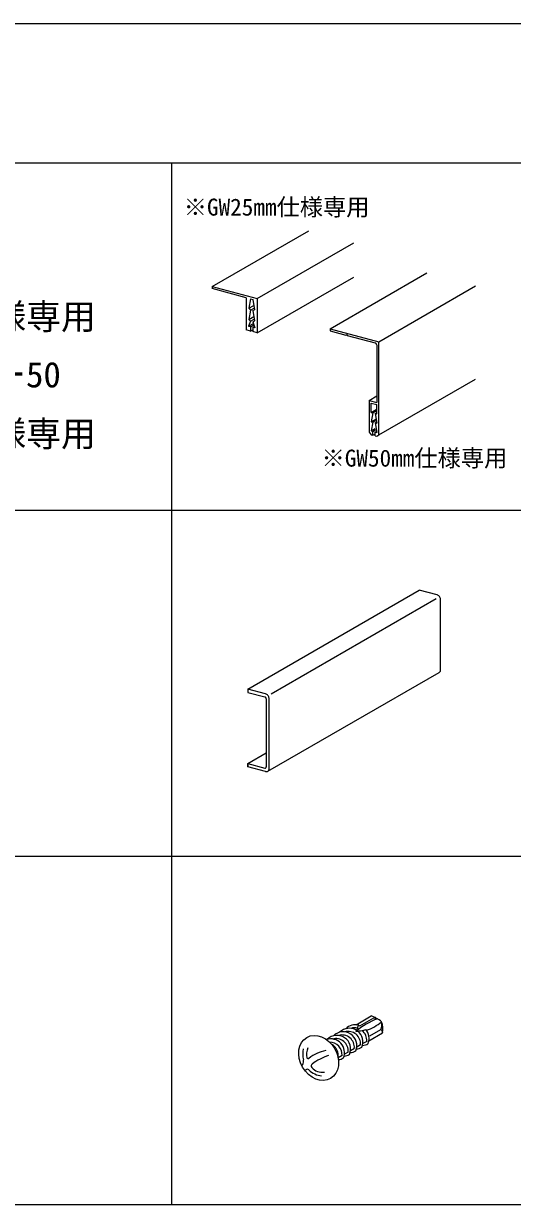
# Model space of a CAD drawing. Units: millimetres on the paper, enlarged 10 times. Extents: x -5334 to 1950, y -1347 to 20312.
# Drawn here: x -1029 to -818, y 816 to 1325 of the extents above; entities that cross this region are included whole.
import ezdxf
from ezdxf.enums import TextEntityAlignment as Align

# ---------------------------------------------------------------- set-up
doc = ezdxf.new("R2010")
doc.units = ezdxf.units.MM
doc.header["$LTSCALE"] = 10
for name, color, linetype, lineweight in [('0-2_野縁受け', 3, 'Continuous', 18), ('0-4_ブレース・補強材', 4, 'Continuous', 9), ('0-6_文字', 7, 'Continuous', 18), ('0-C_ビス・アンカーボルト・強調図形', 2, 'Continuous', 25), ('F-3_野縁', 3, 'Continuous', 18)]:
    doc.layers.add(name, color=color, linetype=linetype, lineweight=lineweight)
doc.styles.add('ＭＳ ゴシック', font='')
doc.styles.get('ＭＳ ゴシック').set_extended_font_data('MS Gothic')

msp = doc.modelspace()

# ---------------------------------------------------------------- linework, layer by layer
at = {"layer": '0-2_野縁受け'}
for p, q in [((-947.46, 1211.79), (-905.89, 1235.79)), ((-928.14, 1206.61), (-886.57, 1230.61)), ((-928.14, 1191.81), (-886.57, 1215.81)), ((-896.65, 1193.58), (-855.08, 1217.58)), ((-947.46, 1211.79), (-928.14, 1206.61)), ((-947.46, 1211.79), (-947.46, 1210.83)), ((-932.78, 1206.89), (-947.46, 1210.83)), ((-875.78, 1187.99), (-834.21, 1211.99)), ((-932.78, 1206.89), (-932.78, 1193.05)), ((-930.93, 1206.39), (-931.66, 1202.39)), ((-930.93, 1206.39), (-930, 1206.15)), ((-930, 1206.15), (-929.27, 1201.75)), ((-928.14, 1206.61), (-928.14, 1191.81)), ((-931.66, 1202.39), (-929.57, 1203.59)), ((-931.66, 1202.39), (-930.93, 1201.6)), ((-930.93, 1201.6), (-931.66, 1197.59)), ((-930.93, 1201.6), (-929.39, 1202.48)), ((-930, 1201.35), (-929.27, 1201.75)), ((-930, 1201.35), (-929.27, 1196.95)), ((-930.93, 1196.8), (-931.81, 1194.64)), ((-931.81, 1194.64), (-929.75, 1195.83)), ((-931.66, 1197.59), (-929.57, 1198.8)), ((-931.66, 1197.59), (-930.93, 1196.8)), ((-930.93, 1196.8), (-929.39, 1197.69)), ((-930, 1196.55), (-929.27, 1196.95)), ((-930, 1196.55), (-929.11, 1193.91)), ((-930.93, 1192.55), (-932.78, 1193.05)), ((-930.93, 1194.4), (-931.81, 1194.64)), ((-930.93, 1194.4), (-929.54, 1195.2)), ((-930.93, 1194.4), (-930.93, 1192.55)), ((-930.93, 1192.55), (-930, 1193.09)), ((-930, 1194.15), (-929.32, 1194.54)), ((-929.11, 1193.91), (-930, 1194.15)), ((-930, 1194.15), (-930, 1192.31)), ((-928.14, 1191.81), (-930, 1192.31)), ((-896.65, 1193.58), (-896.65, 1192.62)), ((-896.65, 1193.58), (-875.78, 1187.99)), ((-896.65, 1192.62), (-889.97, 1190.83)), ((-889.69, 1191.08), (-889.97, 1190.83)), ((-889.69, 1191.08), (-889.41, 1190.68)), ((-889.41, 1190.68), (-877.31, 1187.44)), ((-876.62, 1186.45), (-876.62, 1161.81)), ((-875.78, 1147.83), (-875.78, 1187.99)), ((-875.78, 1147.83), (-834.21, 1171.83)), ((-879.96, 1162.71), (-876.62, 1164.64)), ((-879.96, 1162.71), (-876.62, 1161.81)), ((-879.96, 1162.71), (-879.96, 1148.95)), ((-879.09, 1157.52), (-879.09, 1161.52)), ((-879.09, 1161.52), (-876.65, 1160.86)), ((-876.65, 1156.86), (-876.65, 1160.86)), ((-879.09, 1157.52), (-876.85, 1158.81)), ((-879.09, 1157.52), (-878.39, 1157.33)), ((-878.39, 1157.33), (-879.09, 1153.52)), ((-879.09, 1153.52), (-877.09, 1154.67)), ((-878.39, 1157.33), (-876.79, 1158.26)), ((-877.35, 1157.05), (-876.77, 1157.38)), ((-877.35, 1157.05), (-876.65, 1156.86)), ((-877.35, 1157.05), (-876.65, 1152.86)), ((-879.09, 1153.52), (-878.39, 1153.33)), ((-878.39, 1153.33), (-879.09, 1149.52)), ((-879.09, 1149.52), (-877.31, 1150.54)), ((-879.09, 1149.52), (-878.39, 1149.33)), ((-878.39, 1153.33), (-877.1, 1154.08)), ((-878.39, 1149.33), (-877.21, 1150.01)), ((-877.35, 1153.05), (-876.92, 1153.29)), ((-877.35, 1153.05), (-876.65, 1152.86)), ((-877.35, 1153.05), (-876.65, 1148.86)), ((-879.96, 1148.95), (-879.09, 1147.92)), ((-879.09, 1147.92), (-878.39, 1147.73)), ((-878.39, 1147.73), (-878.39, 1149.33)), ((-878.39, 1147.73), (-877.55, 1148.22)), ((-877.35, 1149.05), (-876.9, 1149.31)), ((-877.35, 1149.05), (-876.65, 1148.86)), ((-877.35, 1147.45), (-877.35, 1149.05)), ((-877.35, 1147.45), (-876.65, 1147.26)), ((-876.65, 1147.26), (-875.78, 1147.83))]:
    msp.add_line(p, q, dxfattribs=at)
for centre, radius, start, end in [((-877.49, 1186.78), 0.684, 72.342, 74.9916), ((-877.5, 1186.75), 0.71, 69.7586, 72.3422), ((-877.51, 1186.73), 0.737, 67.2395, 69.7588), ((-877.52, 1186.7), 0.765, 64.7824, 67.2397), ((-877.53, 1186.68), 0.794, 62.3847, 64.7826), ((-877.54, 1186.65), 0.823, 60.0438, 62.385), ((-877.56, 1186.63), 0.852, 57.7564, 60.0441), ((-877.57, 1186.6), 0.881, 55.5194, 57.7567), ((-877.59, 1186.58), 0.91, 53.3296, 55.5197), ((-877.61, 1186.56), 0.938, 51.1835, 53.3299), ((-877.62, 1186.53), 0.965, 49.0778, 51.1838), ((-877.64, 1186.52), 0.991, 47.009, 49.0781), ((-877.66, 1186.5), 1.01, 44.9739, 47.0093), ((-877.67, 1186.48), 1.04, 42.9689, 44.9742), ((-877.69, 1186.47), 1.06, 40.9909, 42.9693), ((-877.7, 1186.45), 1.08, 39.0365, 40.9912), ((-877.72, 1186.44), 1.1, 37.1024, 39.0368), ((-877.73, 1186.43), 1.11, 35.1854, 37.1027), ((-877.74, 1186.43), 1.12, 33.2824, 35.1857), ((-877.75, 1186.42), 1.13, 31.3901, 33.2827), ((-877.75, 1186.42), 1.14, 29.5053, 31.3904), ((-877.76, 1186.42), 1.14, 27.6251, 29.5056), ((-877.76, 1186.42), 1.15, 25.7462, 27.6254), ((-877.76, 1186.42), 1.14, 23.8656, 25.7465), ((-877.75, 1186.42), 1.14, 21.9801, 23.8659), ((-877.75, 1186.42), 1.13, 20.0866, 21.9804), ((-877.74, 1186.42), 1.12, 18.182, 20.0869), ((-877.72, 1186.43), 1.11, 16.263, 18.1823), ((-877.71, 1186.43), 1.09, 14.3266, 16.2633), ((-877.69, 1186.44), 1.08, 12.3694, 14.3269), ((-877.67, 1186.44), 1.06, 10.3882, 12.3697), ((-877.65, 1186.44), 1.04, 8.3797, 10.3885), ((-877.63, 1186.45), 1.01, 6.3405, 8.38), ((-877.61, 1186.45), 0.987, 4.2673, 6.3408), ((-877.58, 1186.45), 0.961, 2.1568, 4.2676), ((-877.55, 1186.45), 0.934, 0.0054, 2.1571)]:
    msp.add_arc(centre, radius, start, end, dxfattribs=at)
at = {"layer": '0-4_ブレース・補強材'}
for p, q in [((-932.13, 1038.34), (-858.34, 1080.94)), ((-850.69, 1078.89), (-858.34, 1080.94)), ((-922.13, 1036.36), (-851.03, 1077.4)), ((-849.16, 1046.8), (-849.16, 1076.72)), ((-923.57, 1002.95), (-849.79, 1045.55)), ((-932.13, 1038.34), (-932.13, 1037.29)), ((-924.17, 1034.1), (-924.17, 1004.88)), ((-922.95, 1004.2), (-922.95, 1034.12)), ((-932.13, 1006.31), (-924.17, 1010.9)), ((-932.13, 1005.96), (-932.13, 1004.9))]:
    msp.add_line(p, q, dxfattribs=at)
for points in [[(-849.16, 1076.72), (-849.19, 1077.03), (-849.26, 1077.35), (-849.37, 1077.65), (-849.52, 1077.95), (-849.71, 1078.21), (-849.93, 1078.45), (-850.17, 1078.64), (-850.43, 1078.79), (-850.69, 1078.89)], [(-849.79, 1045.55), (-849.59, 1045.7), (-849.42, 1045.89), (-849.29, 1046.13), (-849.21, 1046.39), (-849.17, 1046.69), (-849.16, 1046.8)], [(-924.48, 1036.29), (-932.13, 1038.34), (-932.13, 1036.93), (-924.78, 1034.97)], [(-924.17, 1034.1), (-924.18, 1034.22), (-924.21, 1034.35), (-924.25, 1034.47), (-924.31, 1034.59), (-924.39, 1034.7), (-924.48, 1034.79), (-924.57, 1034.87), (-924.68, 1034.93), (-924.78, 1034.97)], [(-922.95, 1034.12), (-922.97, 1034.43), (-923.04, 1034.75), (-923.15, 1035.06), (-923.3, 1035.35), (-923.49, 1035.62), (-923.71, 1035.85), (-923.95, 1036.05), (-924.21, 1036.19), (-924.48, 1036.29)], [(-924.48, 1002.85), (-932.13, 1004.9), (-932.13, 1006.31), (-924.78, 1004.34)], [(-924.78, 1004.34), (-924.68, 1004.32), (-924.57, 1004.33), (-924.48, 1004.35), (-924.39, 1004.4), (-924.31, 1004.47), (-924.25, 1004.55), (-924.21, 1004.65), (-924.18, 1004.76), (-924.17, 1004.88)], [(-924.48, 1002.85), (-924.21, 1002.81), (-923.95, 1002.82), (-923.71, 1002.88), (-923.49, 1003), (-923.3, 1003.17), (-923.15, 1003.38), (-923.04, 1003.62), (-922.97, 1003.9), (-922.95, 1004.2)]]:
    msp.add_lwpolyline(points, dxfattribs=at)
at = {"layer": '0-C_ビス・アンカーボルト・強調図形'}
for p, q in [((-885.56, 893.77), (-879, 897.56)), ((-883.87, 893.26), (-877.87, 896.73)), ((-877.87, 896.73), (-876.39, 896.33)), ((-884.89, 892.22), (-884.51, 893.63)), ((-884.51, 893.63), (-883.87, 893.26)), ((-880.04, 886.85), (-874.11, 890.27)), ((-879.67, 888.97), (-874.95, 891.69)), ((-874.13, 890.39), (-874.11, 890.27)), ((-883.64, 885.06), (-885.29, 884.11)), ((-880.99, 886.59), (-882.64, 885.64)), ((-891.6, 880.47), (-893.25, 879.52)), ((-888.95, 882), (-890.6, 881.05)), ((-886.3, 883.53), (-887.94, 882.58))]:
    msp.add_line(p, q, dxfattribs=at)
for centre, radius, start, end in [((-862.66, 862.5), 36.51, 112.088, 128.9593), ((-883.47, 884.71), 13.6, 49.3903, 70.8132), ((-891.12, 884.84), 5.87, 336.8229, 135.0797), ((-888.46, 886.37), 5.87, 58.5209, 135.0797), ((-888.95, 885.54), 5.33, 354.7867, 105.9468), ((-885.81, 887.9), 5.87, 77.1655, 135.0797), ((-886.3, 887.08), 5.33, 74.6134, 105.9468), ((-880.33, 888.85), 5.67, 143.5641, 158.9041), ((-892.43, 949.02), 58.52, 276.6858, 279.2776), ((-888.46, 886.37), 5.87, 336.8229, 51.7954), ((-883.56, 895.75), 4.53, 277.1507, 298.5033), ((-886.3, 887.08), 5.33, 354.7867, 51.6547), ((-885.81, 887.9), 5.87, 336.8229, 41.197), ((-886.87, 909.15), 18.69, 288.0551, 310.9945), ((-878.82, 893.77), 4.39, 331.7414, 16.7194), ((-875.96, 890.14), 1.85, 4.0994, 56.8959), ((-882.67, 891.79), 8.69, 349.9856, 21.9679), ((-896.42, 881.78), 5.87, 336.8229, 108.2553), ((-893.77, 883.31), 5.87, 336.8229, 135.0797), ((-896.91, 880.95), 5.33, 354.7867, 90.583), ((-899.07, 880.25), 5.87, 352.7336, 58.4482), ((-894.26, 882.48), 5.33, 354.7867, 105.9468), ((-891.61, 884.01), 5.33, 354.7867, 105.9468), ((-883.01, 889.58), 4.75, 272.4868, 303.0444), ((-893.66, 881.42), 14.82, 172.1693, 190.9007), ((-899.23, 880.97), 7.64, 158.4568, 190.6573), ((-895.33, 866.08), 16.87, 101.2195, 128.5081), ((-891.25, 859.87), 21.48, 106.5387, 127.8632), ((-890.96, 884.98), 4.75, 272.4868, 303.0444), ((-888.31, 886.52), 4.75, 272.4868, 303.0444), ((-885.66, 888.05), 4.75, 272.4868, 303.0444), ((-895.33, 866.08), 16.87, 141.4544, 143.524), ((-910.4, 877.91), 2.29, 324.8856, 17.8986), ((-906.21, 879.68), 0.553, 193.3537, 312.8863), ((-903.83, 876), 1.02, 126.0333, 219.4685), ((-900.1, 879.18), 5.92, 220.2973, 279.623), ((-893.61, 883.45), 4.75, 275.9192, 303.0444), ((-891.25, 859.87), 21.48, 137.9218, 139.1711), ((-906.49, 873.7), 0.896, 46.9377, 140.9622), ((-899.54, 880.58), 8.89, 224.467, 264.723)]:
    msp.add_arc(centre, radius, start, end, dxfattribs=at)
msp.add_ellipse((-901.63, 879.44), major_axis=(-5.11, 8.86), ratio=0.78, dxfattribs=at)
at = {"layer": 'F-3_野縁'}
for p, q in [((-1950, 1325), (1950, 1325)), ((-1910, 1265), (-20, 1265)), ((-965, 1265), (-965, 816.37)), ((-1910, 1115.46), (-20, 1115.46)), ((-1910, 966.37), (-20, 966.37)), ((-1910, 816.37), (-20, 816.37))]:
    msp.add_line(p, q, dxfattribs=at)

# ---------------------------------------------------------------- texts
at = {"layer": '0-6_文字', "style": 'ＭＳ ゴシック'}
for s, height, p in [('※GW25mm仕様専用', 7.331, (-959.7, 1240.1)), ('\u3000※グラスウールボード25mm仕様専用', 11, (-1252.5, 1190)), ('・17-46 グラスウールジョイナー50', 11, (-1252.5, 1165)), ('\u3000※グラスウールボード50mm仕様専用', 11, (-1252.5, 1139.54)), ('※GW50mm仕様専用', 7.331, (-900.4, 1131.97))]:
    msp.add_text(s, height=height, dxfattribs=at).set_placement(p, align=Align.BOTTOM_LEFT)

doc.saveas('drawing.dxf')
